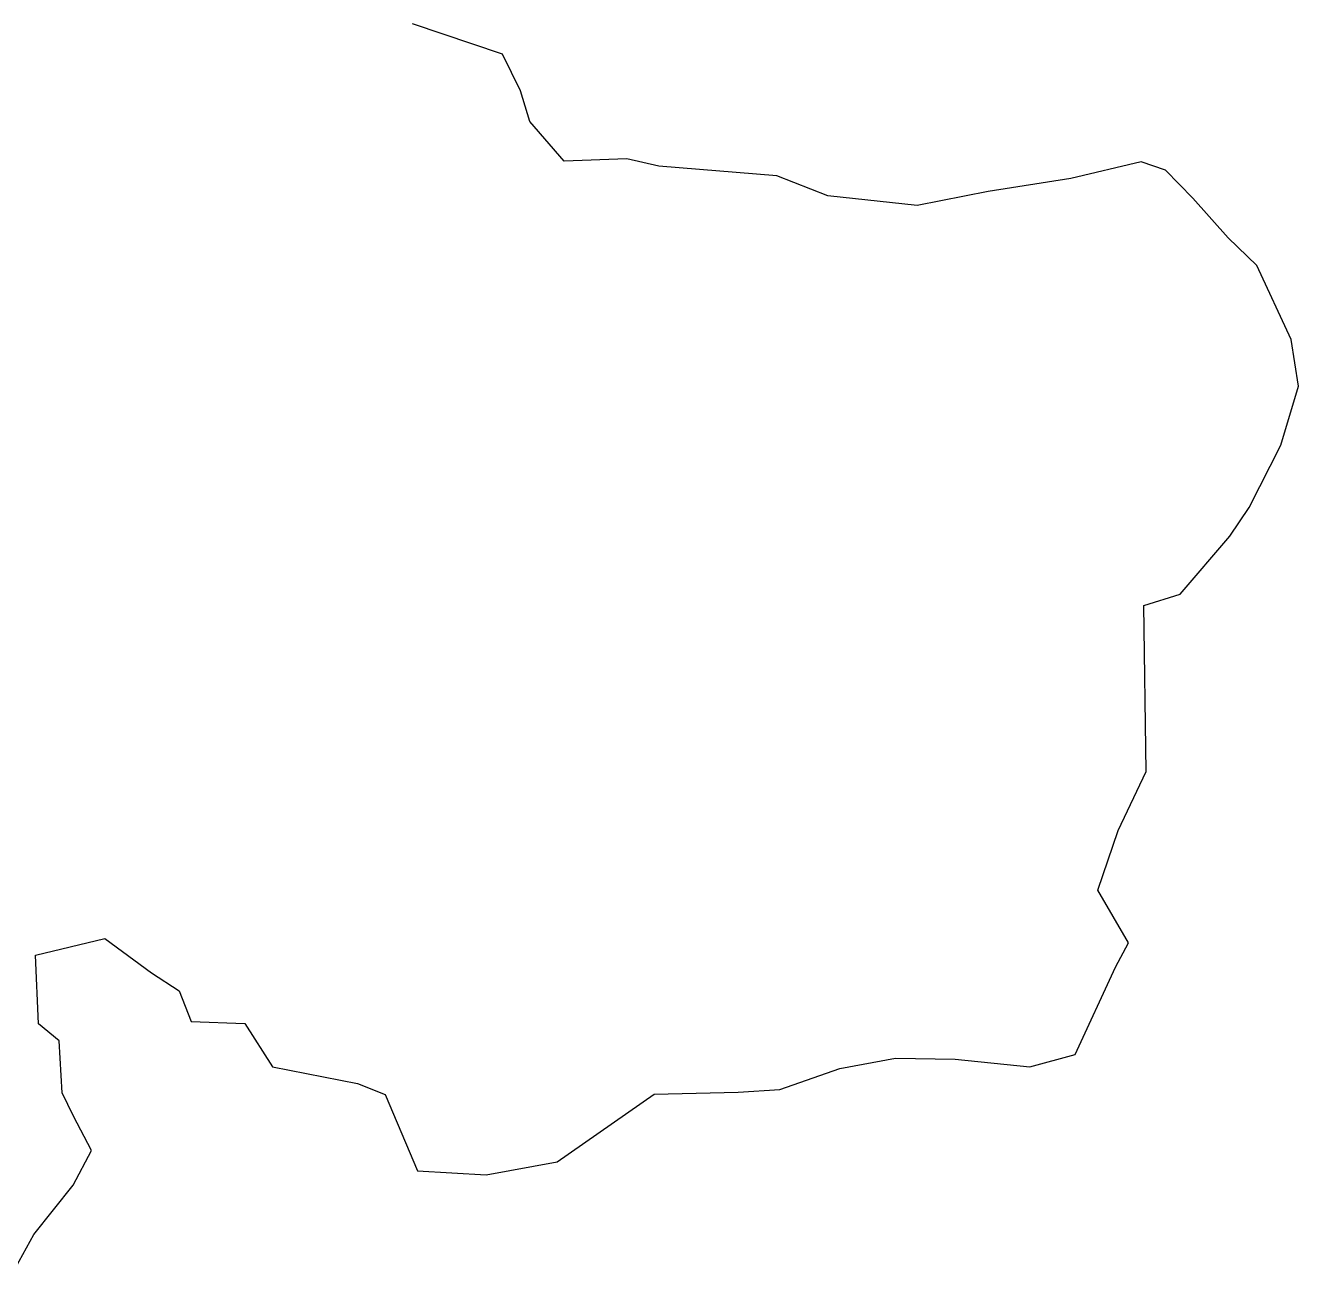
# Model space of a CAD drawing. Header units: metres. Extents: x 0 to 561379, y 0 to 4092696.
# Drawn here: x 361423 to 367101, y 1748301 to 1753871 of the extents above; entities that cross this region are included whole.
import ezdxf

# ---------------------------------------------------------------- set-up
doc = ezdxf.new("R2010")
doc.units = ezdxf.units.M
doc.layers.add('TALUKA BOUNDRY', color=150, linetype='Continuous')

msp = doc.modelspace()

# ---------------------------------------------------------------- linework, layer by layer
at = {"layer": 'TALUKA BOUNDRY'}
msp.add_lwpolyline([(361361.8, 1748300.8), (361459.6, 1748480), (361635.1, 1748698.8), (361717.3, 1748854.2), (361637, 1749006.6), (361587.3, 1749110.8), (361573.3, 1749342.7), (361480.9, 1749419.2), (361467.3, 1749725.1), (361777.3, 1749799.1), (361985.3, 1749646), (362108.7, 1749565.3), (362162, 1749429), (362401.9, 1749419.6), (362524.5, 1749227), (362903.3, 1749152.7), (363026.9, 1749104), (363171.7, 1748763.8), (363477.5, 1748745.5), (363795.1, 1748803.5), (364226.5, 1749104.7), (364601.9, 1749114.4), (364787.8, 1749125.3), (365055.3, 1749219.6), (365303.3, 1749266.1), (365570.3, 1749260.5), (365902.9, 1749226.6), (366104.4, 1749281.3), (366284.7, 1749672), (366343.4, 1749779.5), (366205.5, 1750014.2), (366296.1, 1750281.5), (366421.5, 1750544.5), (366410.4, 1751284.1), (366573.2, 1751335.1), (366795.3, 1751593.6), (366881.2, 1751721), (367022.1, 1751999.9), (367101.1, 1752263.3), (367067.5, 1752471.3), (366914.7, 1752800), (366787.7, 1752924.6), (366630.1, 1753101.5), (366507.1, 1753226.1), (366399, 1753262.7), (366085.1, 1753188.6), (365717.2, 1753130.9), (365399.6, 1753068.8), (365001.3, 1753111.2), (364773.6, 1753200.5), (364247.6, 1753243.6), (364104.7, 1753276.5), (363826, 1753266.2), (363672.4, 1753443), (363630.6, 1753579.1), (363550.4, 1753743.5), (363148.8, 1753877.9)], dxfattribs=at)

doc.saveas('drawing.dxf')
